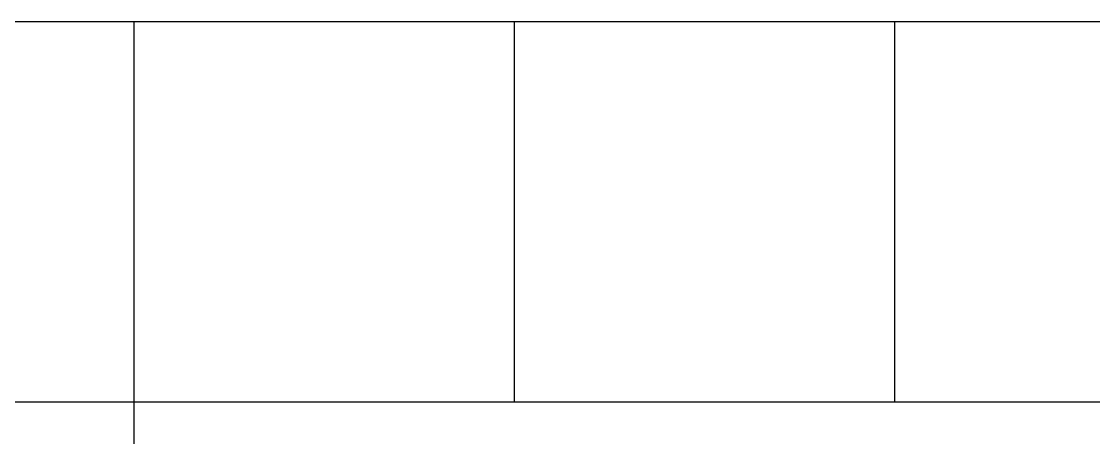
# Model space of a CAD drawing. Extents: x -24232 to 27340, y -23039 to 23489.
# Drawn here: x -10261 to -8851, y -9643 to -9096 of the extents above; entities that cross this region are included whole.
import ezdxf

# ---------------------------------------------------------------- set-up
doc = ezdxf.new("R2010")
doc.units = 0
doc.header["$LTSCALE"] = 10
doc.layers.add('1', color=1, linetype='CONTINUOUS')
doc.layers.add('2', color=2, linetype='CONTINUOUS')

msp = doc.modelspace()

# ---------------------------------------------------------------- linework, layer by layer
at = {"layer": '1'}
for p, q in [((-10112.2, -10096.2), (-10112.2, -9096.2)), ((-10112.2, -10096.2), (-10112.2, -9096.2)), ((-9612.2, -9596.2), (-9612.2, -9096.2)), ((-9112.2, -9596.2), (-9112.2, -9096.2)), ((-10612.2, -9596.2), (-7112.2, -9596.2))]:
    msp.add_line(p, q, dxfattribs=at)
at = {"layer": '2'}
msp.add_line((-10362.2, -9096.2), (-7362.2, -9096.2), dxfattribs=at)

doc.saveas('drawing.dxf')
